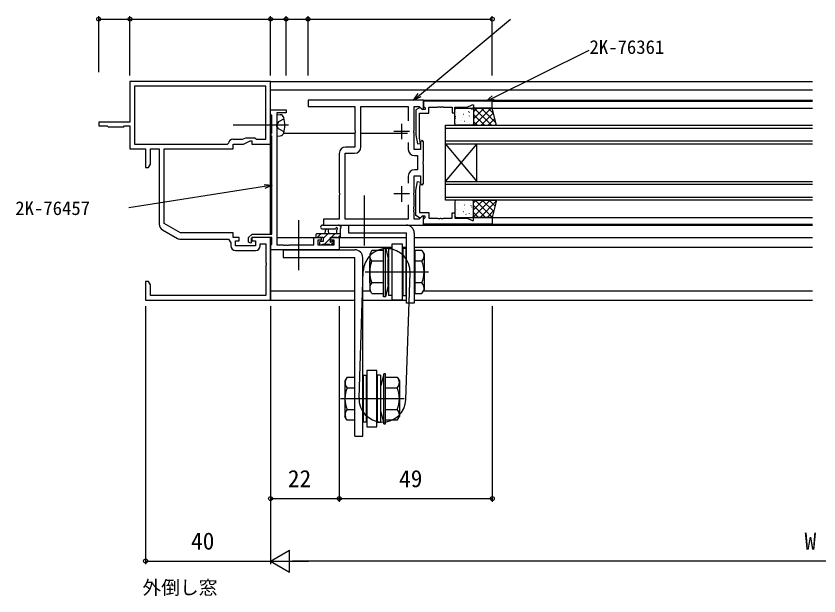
# Model space of a CAD drawing. Units: millimetres, scale not verified. Extents: x -437 to 438, y -344 to 341.
# Drawn here: x -73.2 to 183.9, y -159.4 to 26.4 of the extents above; entities that cross this region are included whole.
import ezdxf
from ezdxf.enums import TextEntityAlignment as Align

# ---------------------------------------------------------------- set-up
doc = ezdxf.new("R2010")
doc.units = ezdxf.units.MM
doc.header["$LTSCALE"] = 2
for name, color, linetype in [('0-1_USER1', 3, 'Continuous'), ('0-2_YKK_11', 7, 'Continuous'), ('0-3_YKK_12', 2, 'Continuous'), ('0-4_YKK_13', 4, 'Continuous'), ('0-6_YKK_D', 6, 'Continuous')]:
    doc.layers.add(name, color=color, linetype=linetype)
doc.styles.add('ＭＳ ゴシック', font='')
doc.styles.get('ＭＳ ゴシック').set_extended_font_data('MS Gothic')

msp = doc.modelspace()

# ---------------------------------------------------------------- linework, layer by layer
at = {"layer": '0-2_YKK_11'}
for p, q in [((50.3, -13.074), (50.3, -8.074)), ((52.8, -10.574), (47.8, -10.574)), ((52.37, -14.036), (52.37, -16.304)), ((52.37, -24.844), (52.37, -27.113)), ((50.3, -33.074), (50.3, -28.074)), ((52.8, -30.574), (47.8, -30.574)), ((-26.3, -42.037), (-21.504, -44.806)), ((-2.9, -48.674), (3.5, -48.674))]:
    msp.add_line(p, q, dxfattribs=at)
for points in [[(8.3, 5.426), (-36.7, 5.426), (-36.7, -7.574), (-46.7, -7.574), (-46.7, -8.774), (-44, -8.774), (-43.7, -9.074), (-38.7, -9.074), (-38.4, -8.774), (-36.7, -8.774), (-36.7, -16.074), (-31.7, -16.074), (-31.7, -22.074), (-30.73, -22.074), (-30.1, -20.983), (-30.1, -16.074), (-27.3, -16.074), (-27.3, -40.305)], [(5, -47.174), (5, -46.574), (6.8, -46.574), (6.8, -52.616), (6.92, -52.799), (6.92, -53.349), (6.8, -53.533), (6.8, -63.074), (-30.1, -63.074), (-30.1, -59.666), (-30.73, -58.574), (-31.7, -58.574), (-31.7, -64.574), (8.3, -64.574), (8.3, -44.574), (2.3, -44.574), (2.3, -45.574), (3.5, -45.574), (3.5, -47.174), (-2.9, -47.174), (-2.9, -45.574), (-1.7, -45.574), (-1.7, -44.574), (-3.7, -44.574), (-3.7, -43.074), (-20.504, -43.074), (-25.7, -40.074), (-25.7, -16.074), (-3.7, -16.074), (-3.7, -14.574), (-0.345, -14.574), (1.8, -13.574), (2.3, -13.574), (2.3, -14.574), (8.3, -14.574), (8.3, 5.426)], [(6.8, 3.926), (-35.2, 3.926), (-35.2, -14.574), (-5.5, -14.574), (-5.204, -14.324)], [(-3.725, -13.074), (-0.677, -13.074), (0.395, -12.574), (3.3, -12.574), (3.8, -13.074), (6.8, -13.074), (6.8, 3.926)], [(57.3, -0.574), (20.3, -0.574), (20.3, -2.504), (35.3, -2.504), (35.3, -10.116), (35.42, -10.299), (35.42, -10.849), (35.3, -11.033), (35.3, -15.574), (32.3, -15.574)], [(37.23, -15.504), (37.23, -2.504), (52.37, -2.504), (52.37, -7.113)], [(54.3, -11.033), (54.18, -10.849), (54.18, -10.299), (54.3, -10.116), (54.3, -2.504), (55.906, -2.504), (56.93, -3.528), (57.3, -3.375), (57.3, -0.574)], [(8.585, -11.211), (8.67, -11.047), (8.67, -5.473), (8.485, -5.274), (8.3, -5.074), (8.3, -3.574), (13.3, -3.574), (13.3, -4.574), (10.3, -4.574), (10.3, -8.116), (10.18, -8.299), (10.18, -8.849), (10.3, -9.033)], [(10.3, -9.033), (10.3, -46.844), (12.342, -46.844), (12.525, -46.964), (13.075, -46.964), (13.258, -46.844), (13.342, -46.844), (13.525, -46.964), (14.075, -46.964), (14.258, -46.844), (22.2, -46.844), (22.2, -44.574), (24.5, -44.574), (24.5, -45.374), (23.4, -45.374), (23.4, -46.844), (28.67, -46.844), (28.67, -45.374), (27.5, -45.374), (27.5, -44.574), (30.3, -44.574), (30.3, -48.474), (8.3, -48.474), (8.3, -47.044), (8.485, -46.845), (8.67, -46.646), (8.67, -44.574), (2.4, -44.574), (2.1, -44.874), (2.1, -46.184), (1.915, -46.302), (1.3, -46.015), (1.3, -44.543), (2.369, -43.474), (8.67, -43.474), (8.67, -12.102), (8.585, -11.938), (8.5, -11.774), (8.5, -11.374), (8.585, -11.211)], [(30.3, -17.574), (30.3, -30.116), (30.42, -30.299), (30.42, -30.849), (30.3, -31.033), (30.3, -38.644), (25.3, -38.644), (25.3, -40.574), (57.3, -40.574), (57.3, -37.774), (56.93, -37.621), (55.906, -38.644), (54.3, -38.644), (54.3, -36.533), (54.18, -36.349), (54.18, -35.799), (54.3, -35.616), (54.3, -35.533), (54.18, -35.349), (54.18, -34.799), (54.3, -34.616), (54.3, -31.033), (54.18, -30.849), (54.18, -30.299), (54.3, -30.116), (54.3, -24.774), (56.3, -24.774), (56.3, -27.274), (56.8, -27.774), (57.3, -27.274), (57.3, -21.033), (57.18, -20.849), (57.18, -20.299), (57.3, -20.116), (57.3, -13.874), (56.8, -13.374), (56.3, -13.874), (56.3, -16.374), (54.3, -16.374), (54.3, -11.033)], [(52.37, -34.036), (52.37, -38.644), (32.23, -38.644), (32.23, -17.504), (35.23, -17.504)], [(54.37, -18.304), (55.37, -18.304), (55.37, -22.844), (54.37, -22.844)], [(-20.504, -45.074), (-5.2, -45.074), (-4.4, -46.217), (-4.4, -47.174)]]:
    msp.add_lwpolyline(points, dxfattribs=at)
for points in [[(79.3, -0.874), (57.3, -0.874), (57.3, -2.504), (57.6, -2.804), (57.8, -3.004), (57.8, -3.474), (56.85, -3.474), (56.35, -2.974), (56.012, -2.974), (54.8, -3.674), (54.8, -11.683), (55.308, -14.561), (56.292, -14.388), (56, -12.729), (56, -4.674), (59, -4.674), (59, -2.804), (61.792, -2.804), (61.975, -2.684), (62.525, -2.684), (62.708, -2.804), (62.792, -2.804), (62.975, -2.684), (63.525, -2.684), (63.708, -2.804), (66.5, -2.804), (66.5, -4.574), (67.3, -4.574), (67.3, -2.804), (71.235, -2.804), (72.8, -2.074), (73.3, -2.074), (73.3, -3.074), (79.3, -3.074)], [(79.3, -40.274), (57.3, -40.274), (57.3, -38.644), (57.6, -38.344), (57.8, -38.144), (57.8, -37.674), (56.85, -37.674), (56.35, -38.174), (56.012, -38.174), (54.8, -37.474), (54.8, -29.466), (55.308, -26.588), (56.292, -26.761), (56, -28.42), (56, -36.474), (59, -36.474), (59, -38.344), (61.792, -38.344), (61.975, -38.464), (62.525, -38.464), (62.708, -38.344), (62.792, -38.344), (62.975, -38.464), (63.525, -38.464), (63.708, -38.344), (66.5, -38.344), (66.5, -36.574), (67.3, -36.574), (67.3, -38.344), (71.235, -38.344), (72.8, -39.074), (73.3, -39.074), (73.3, -38.074), (79.3, -38.074)]]:
    msp.add_lwpolyline(points, close=True, dxfattribs=at)
for centre, radius, start, end in [((-3.725, -14.574), 1.5, 90.00001, 170.40592), ((32.3, -17.574), 2, 90.00004, 180.00002), ((35.23, -15.504), 2, 270.00002, 360), ((54.37, -16.304), 2, 180.00002, 270), ((54.37, -24.844), 2, 90.00004, 180.00002), ((-25.3, -40.305), 2, 179.99998, 240.00001), ((-20.504, -43.074), 2, 240, 270.00002), ((-2.9, -47.174), 1.5, 180.00001, 269.99999), ((3.5, -47.174), 1.5, 270.00001, 359.99999)]:
    msp.add_arc(centre, radius, start, end, dxfattribs=at)
at = {"layer": '0-3_YKK_12'}
for p, q in [((8.3, -43.474), (8.3, 5.426)), ((8.3, 5.426), (181.812, 5.426)), ((8.3, 2.826), (181.812, 2.826)), ((57.1, -0.574), (181.812, -0.574)), ((79, -0.874), (181.812, -0.874)), ((79.3, -3.074), (181.812, -3.074)), ((181.812, -9.574), (64.3, -9.574)), ((12.545, -11.074), (35.3, -11.074)), ((37.23, -11.074), (52.186, -11.074)), ((64.3, -13.574), (181.812, -13.574)), ((64.3, -26.574), (64.3, -14.574)), ((64.3, -26.574), (74.3, -14.574)), ((64.3, -14.574), (74.3, -26.574)), ((74.3, -26.574), (74.3, -14.574)), ((181.812, -27.574), (64.3, -27.574)), ((64.3, -31.574), (181.812, -31.574)), ((79.3, -38.074), (181.812, -38.074)), ((57.1, -40.574), (181.812, -40.574)), ((79, -40.274), (181.812, -40.274)), ((8.3, -44.574), (8.3, -64.574)), ((10.3, -44.574), (23.1, -44.574)), ((30, -44.574), (51.8, -44.574)), ((54.3, -44.574), (181.812, -44.574)), ((30.3, -47.574), (47.28, -47.574)), ((50.48, -47.574), (51.8, -47.574)), ((54.3, -47.574), (181.812, -47.574)), ((8.3, -61.574), (35.3, -61.574)), ((37.8, -61.574), (40.204, -61.574)), ((45.534, -61.574), (46.12, -61.574)), ((47.12, -61.574), (47.28, -61.574)), ((50.48, -61.574), (50.64, -61.574)), ((51.64, -61.574), (51.8, -61.574)), ((54.3, -61.574), (54.46, -61.574)), ((57.316, -61.574), (181.812, -61.574)), ((8.3, -64.574), (35.3, -64.574)), ((37.8, -64.574), (51.8, -64.574)), ((54.3, -64.574), (181.812, -64.574))]:
    msp.add_line(p, q, dxfattribs=at)
for points in [[(181.812, -14.574), (64.3, -14.574), (64.3, -8.574), (181.812, -8.574)], [(181.812, -32.574), (64.3, -32.574), (64.3, -26.574), (181.812, -26.574)]]:
    msp.add_lwpolyline(points, dxfattribs=at)
at = {"layer": '0-4_YKK_13'}
for p, q in [((10.3, -5.074), (11.419, -5.172)), ((10.3, -5.074), (10.3, -12.074)), ((67.301, -8.075), (67.301, -3.574)), ((67.537, -3.998), (67.544, -4.005)), ((67.801, -3.075), (72.801, -3.075)), ((67.828, -4.338), (67.852, -4.382)), ((70.019, -4.981), (70.043, -5.025)), ((71.724, -4.154), (71.732, -4.16)), ((71.868, -4.341), (71.956, -4.388)), ((72.643, -3.548), (72.667, -3.592)), ((73.301, -4.237), (74.463, -3.075)), ((73.301, -6.482), (76.708, -3.075)), ((73.301, -3.575), (73.301, -8.075)), ((73.301, -5.099), (76.776, -8.574)), ((73.453, -8.575), (78.953, -3.075)), ((73.521, -3.075), (79.021, -8.574)), ((75.698, -8.575), (79.672, -4.601)), ((75.766, -3.075), (80.438, -7.747)), ((78.011, -3.075), (79.716, -4.779)), ((67.395, -6.415), (67.419, -6.459)), ((67.492, -5.724), (67.58, -5.771)), ((69.285, -7.006), (69.309, -7.05)), ((69.742, -5.973), (69.749, -5.98)), ((70.343, -7.231), (70.432, -7.278)), ((71.477, -7.649), (71.501, -7.693)), ((71.909, -5.573), (71.933, -5.616)), ((73.301, -7.344), (74.531, -8.575)), ((77.944, -8.574), (80.112, -6.406)), ((14.053, -8.574), (-3.626, -8.574)), ((67.722, -7.759), (67.729, -7.765)), ((72.801, -8.575), (67.801, -8.575)), ((71.909, -7.914), (71.917, -7.921)), ((80.189, -8.574), (80.552, -8.212)), ((10.3, -12.074), (11.419, -11.976)), ((38.3, -31.074), (38.3, -47.074)), ((67.301, -33.074), (67.301, -37.574)), ((72.801, -32.574), (67.801, -32.574)), ((68.226, -33.378), (68.234, -33.384)), ((73.077, -32.658), (73.097, -32.693)), ((73.301, -33.423), (74.149, -32.574)), ((73.301, -35.668), (76.394, -32.574)), ((73.301, -37.913), (78.639, -32.574)), ((73.301, -37.574), (73.301, -33.074)), ((73.835, -32.574), (79.307, -38.047)), ((75.384, -38.074), (80.561, -32.898)), ((76.08, -32.574), (79.747, -36.241)), ((78.325, -32.574), (80.187, -34.436)), ((80.57, -32.574), (80.626, -32.63)), ((67.825, -35.516), (67.849, -35.56)), ((68.01, -35.558), (68.098, -35.605)), ((68.559, -33.491), (68.583, -33.535)), ((70.431, -35.353), (70.439, -35.359)), ((70.449, -34.083), (70.473, -34.127)), ((72.386, -34.175), (72.474, -34.222)), ((72.414, -33.533), (72.421, -33.54)), ((72.64, -34.726), (72.664, -34.77)), ((73.301, -34.285), (77.09, -38.074)), ((77.63, -38.074), (79.839, -35.865)), ((67.392, -37.593), (67.416, -37.637)), ((67.801, -38.074), (72.801, -38.074)), ((68.411, -37.138), (68.419, -37.145)), ((70.016, -36.159), (70.04, -36.203)), ((70.861, -37.065), (70.949, -37.112)), ((71.906, -36.751), (71.93, -36.795)), ((72.599, -37.294), (72.606, -37.301)), ((73.301, -36.53), (74.845, -38.074)), ((17.3, -38.974), (17.3, -54.974)), ((24.942, -40.574), (30.104, -40.574)), ((33.3, -40.574), (33.3, -43.074)), ((33.3, -40.574), (51.8, -40.574)), ((22.77, -43.674), (22.77, -44.274)), ((22.786, -43.578), (22.974, -43.39)), ((30.67, -43.374), (23.07, -43.374)), ((23.18, -44.574), (24.38, -43.374)), ((24.942, -41.774), (28.903, -41.777)), ((25.17, -44.83), (26.625, -43.374)), ((25.77, -43.374), (25.872, -42.23)), ((26.97, -43.374), (26.868, -42.23)), ((27.87, -44.374), (28.87, -43.374)), ((29.47, -42.194), (29.47, -43.374)), ((30.67, -44.274), (30.67, -41.594)), ((33.3, -43.074), (51.8, -43.074)), ((51.8, -65.574), (51.8, -43.074)), ((23.07, -44.574), (23.67, -44.574)), ((23.97, -46.074), (23.97, -46.574)), ((23.974, -46.026), (24.225, -45.774)), ((25.57, -46.674), (27.57, -44.675)), ((27.616, -46.874), (28.604, -45.886)), ((28.37, -45.774), (28.031, -45.774)), ((29.77, -44.574), (30.37, -44.574)), ((29.916, -44.574), (30.67, -43.82)), ((12.3, -48.474), (35.3, -48.474)), ((12.3, -48.474), (12.3, -50.974)), ((24.27, -46.874), (24.77, -46.874)), ((24.97, -46.674), (27.07, -46.674)), ((27.27, -46.874), (27.87, -46.874)), ((28.082, -46.787), (28.582, -46.287)), ((44.46, -63.574), (44.46, -47.574)), ((44.46, -47.574), (45.06, -47.574)), ((46.12, -48.074), (46.12, -63.074)), ((46.12, -48.074), (47.12, -48.074)), ((47.12, -48.074), (47.12, -63.074)), ((47.28, -64.574), (47.28, -46.574)), ((47.28, -46.574), (50.48, -46.574)), ((50.48, -46.574), (50.48, -64.574)), ((50.64, -48.074), (50.64, -63.074)), ((51.64, -48.074), (50.64, -48.074)), ((51.64, -48.074), (51.64, -63.074)), ((54.46, -48.646), (54.46, -62.503)), ((56.78, -48.646), (54.46, -48.646)), ((56.78, -48.646), (57.46, -49.824)), ((12.3, -50.974), (35.3, -50.974)), ((35.3, -108.174), (35.3, -50.974)), ((37.8, -108.174), (37.8, -50.974)), ((40.06, -49.824), (40.06, -61.324)), ((45.96, -59.774), (45.96, -51.374)), ((57.46, -49.824), (57.46, -61.324)), ((39.96, -52.251), (40.06, -52.151)), ((39.96, -52.251), (39.96, -58.898)), ((44.46, -52.11), (40.74, -52.11)), ((56.78, -52.11), (54.46, -52.11)), ((36.624, -95.923), (37.984, -55.323)), ((38.56, -55.574), (58.86, -55.574)), ((51.616, -96.425), (52.976, -55.825)), ((39.96, -58.898), (40.06, -58.998)), ((44.46, -59.039), (40.74, -59.039)), ((56.78, -59.039), (54.46, -59.039)), ((40.74, -62.503), (40.06, -61.324)), ((56.78, -62.503), (57.46, -61.324)), ((40.74, -62.503), (44.46, -62.503)), ((47.12, -63.074), (46.12, -63.074)), ((50.64, -63.074), (51.64, -63.074)), ((54.46, -62.503), (56.78, -62.503)), ((50.48, -64.574), (47.28, -64.574)), ((39.12, -87.174), (39.12, -105.174)), ((42.32, -87.174), (39.12, -87.174)), ((42.32, -105.174), (42.32, -87.174)), ((32.82, -89.246), (32.14, -90.424)), ((32.82, -89.246), (35.14, -89.246)), ((35.14, -89.246), (35.14, -103.103)), ((37.96, -88.674), (37.96, -103.674)), ((37.96, -88.674), (38.96, -88.674)), ((38.96, -88.674), (38.96, -103.674)), ((42.48, -88.674), (42.48, -103.674)), ((43.48, -88.674), (42.48, -88.674)), ((43.48, -88.674), (43.48, -103.674)), ((45.14, -88.174), (44.54, -88.174)), ((45.14, -104.174), (45.14, -88.174)), ((32.14, -90.424), (32.14, -101.924)), ((43.64, -100.374), (43.64, -91.974)), ((49.54, -90.424), (49.54, -101.924)), ((32.82, -92.71), (35.14, -92.71)), ((45.14, -92.71), (48.86, -92.71)), ((49.64, -92.851), (49.54, -92.751)), ((49.64, -92.851), (49.64, -99.498)), ((51.04, -96.174), (30.74, -96.174)), ((32.82, -99.639), (35.14, -99.639)), ((45.14, -99.639), (48.86, -99.639)), ((49.64, -99.498), (49.54, -99.598)), ((32.82, -103.103), (32.14, -101.924)), ((48.86, -103.103), (49.54, -101.924)), ((35.14, -103.103), (32.82, -103.103)), ((38.96, -103.674), (37.96, -103.674)), ((39.12, -105.174), (42.32, -105.174)), ((42.48, -103.674), (43.48, -103.674)), ((48.86, -103.103), (45.14, -103.103)), ((35.3, -108.174), (37.8, -108.174))]:
    msp.add_line(p, q, dxfattribs=at)
for points in [[(80.64, -8.574), (79.301, -3.075), (73.301, -3.075), (73.301, -8.575)], [(80.64, -32.574), (79.301, -38.074), (73.301, -38.074), (73.301, -32.574)]]:
    msp.add_lwpolyline(points, close=True, dxfattribs=at)
for points in [[(12.663, -6.524), (10.848, -7.429), (10.239, -8.574)], [(12.663, -10.624), (10.848, -9.719), (10.239, -8.574)], [(54.3, -43.074), (54.3, -65.574), (51.8, -65.574)], [(23.87, -44.374), (25.17, -44.374), (25.17, -45.774), (24.27, -45.774)], [(27.57, -45.313), (27.57, -44.374), (29.57, -44.374)], [(44.46, -48.646), (40.74, -48.646), (40.06, -49.824)], [(45.06, -63.574), (45.06, -47.574), (45.96, -51.374)], [(45.96, -59.774), (45.06, -63.574), (44.46, -63.574)], [(44.54, -104.174), (44.54, -88.174), (43.64, -91.974)], [(45.14, -89.246), (48.86, -89.246), (49.54, -90.424)], [(43.64, -100.374), (44.54, -104.174), (45.14, -104.174)]]:
    msp.add_lwpolyline(points, dxfattribs=at)
for centre, radius, start, end in [((67.801, -3.575), 0.5, 90, 179.98379), ((72.805, -3.57), 0.496, 359.49494, 90.50506), ((11.306, -6.467), 1.3, 15.88085, 85), ((3.9, -8.574), 9, 344.11915, 15.88085), ((67.801, -8.075), 0.5, 180, 270), ((72.801, -8.075), 0.5, 270, 360), ((11.306, -10.681), 1.3, 275, 344.11915), ((67.801, -33.074), 0.5, 90, 180), ((72.801, -33.074), 0.5, 0, 90), ((67.801, -37.574), 0.5, 180.01621, 270), ((72.805, -37.579), 0.496, 269.49494, 0.50506), ((24.942, -41.174), 0.6, 89.95977, 269.95977), ((30.104, -40.874), 0.3, 40.52878, 90), ((30.56, -40.485), 0.3, 220.52878, 280.52878), ((30.67, -41.074), 0.3, 300, 100.52878), ((51.8, -43.074), 2.5, 0, 90), ((23.07, -43.674), 0.3, 90, 180), ((26.37, -42.274), 0.5, 5.09207, 174.90793), ((28.903, -41.477), 0.3, 269.95977, 340.81024), ((29.47, -41.674), 0.3, 300, 160.81024), ((29.77, -42.194), 0.3, 120, 180), ((30.97, -41.594), 0.3, 120, 180), ((23.07, -44.274), 0.3, 180, 270), ((23.67, -44.374), 0.2, 270, 0), ((24.27, -46.074), 0.3, 90, 180), ((27.57, -45.774), 0.25, 123.05573, 326.94427), ((27.27, -45.313), 0.3, 303.05573, 0), ((28.031, -46.074), 0.3, 90, 146.94427), ((28.37, -46.074), 0.3, 315, 90), ((29.77, -44.374), 0.2, 180, 270), ((30.37, -44.274), 0.3, 270, 0), ((24.27, -46.574), 0.3, 180, 270), ((24.77, -46.674), 0.2, 270, 0), ((27.27, -46.674), 0.2, 180, 270), ((27.87, -46.574), 0.3, 270, 315), ((35.3, -50.974), 2.5, 0, 90), ((45.48, -55.574), 7.5, 358.0817, 178.0817), ((42.605, -50.378), 2.545, 162.88329, 222.88329), ((54.915, -50.378), 2.545, 317.11671, 17.11671), ((49.22, -55.574), 9.161, 157.78069, 202.21931), ((48.299, -55.574), 9.161, 337.78069, 22.21931), ((42.605, -60.771), 2.545, 137.11671, 197.11671), ((54.915, -60.771), 2.545, 342.88329, 42.88329), ((34.685, -90.978), 2.545, 162.88329, 222.88329), ((46.995, -90.978), 2.545, 317.11671, 17.11671), ((41.301, -96.174), 9.161, 157.78069, 202.21931), ((40.379, -96.174), 9.161, 337.78069, 22.21931), ((44.12, -96.174), 7.5, 178.0817, 358.0817), ((34.685, -101.371), 2.545, 137.11671, 197.11671), ((46.995, -101.371), 2.545, 342.88329, 42.88329)]:
    msp.add_arc(centre, radius, start, end, dxfattribs=at)
at = {"layer": '0-6_YKK_D'}
for p, q in [((-46.7, 8.426), (-46.7, 26.426)), ((-36.7, 7.426), (-36.7, 26.426)), ((-36.7, 8.426), (-36.7, 26.426)), ((8.3, 7.426), (8.3, 26.426)), ((8.3, 7.426), (8.3, 26.426)), ((13.3, 7.426), (13.3, 26.426)), ((13.3, 7.426), (13.3, 26.426)), ((20.3, 7.426), (20.3, 26.426)), ((20.3, 7.426), (20.3, 26.426)), ((79.3, 7.426), (79.3, 26.426)), ((-46.7, 25.426), (-36.7, 25.426)), ((-36.7, 25.426), (8.3, 25.426)), ((8.3, 25.426), (13.3, 25.426)), ((13.3, 25.426), (20.3, 25.426)), ((20.3, 25.426), (79.3, 25.426)), ((-31.7, -66.574), (-31.7, -149.174)), ((8.3, -66.574), (8.3, -129.174)), ((8.3, -66.574), (8.312, -149.219)), ((8.3, -66.574), (8.3, -149.174)), ((30.3, -66.574), (30.3, -129.174)), ((30.3, -66.574), (30.3, -129.174)), ((79.3, -66.574), (79.3, -129.174)), ((8.3, -128.174), (30.3, -128.174)), ((30.3, -128.174), (79.3, -128.174)), ((8.312, -148.219), (14.373, -144.719)), ((14.374, -151.719), (14.373, -144.719)), ((-31.7, -148.174), (8.3, -148.174)), ((8.312, -148.219), (20.436, -148.218)), ((8.312, -148.219), (14.374, -151.719)), ((351.312, -148.172), (15.312, -148.218))]:
    msp.add_line(p, q, dxfattribs=at)
for points in [[(54.067, -0.574), (56.023, 1.062), (85.149, 25.426)], [(77.301, -0.874), (79.585, 0.261), (110.283, 15.528)], [(56.462, 0.538), (54.067, -0.574), (55.585, 1.586)], [(79.889, -0.351), (77.301, -0.874), (79.28, 0.873)], [(8.853, -27.788), (6.334, -28.185), (-37.102, -35.03)], [(6.228, -27.51), (8.853, -27.788), (6.441, -28.86)]]:
    msp.add_lwpolyline(points, dxfattribs=at)
for centre in [(-46.7, 25.426), (-36.7, 25.426), (-36.7, 25.426), (8.3, 25.426), (8.3, 25.426), (13.3, 25.426), (13.3, 25.426), (20.3, 25.426), (20.3, 25.426), (79.3, 25.426), (8.3, -128.174), (30.3, -128.174), (30.3, -128.174), (79.3, -128.174), (-31.7, -148.174)]:
    msp.add_circle(centre, 0.637, dxfattribs=at)

# ---------------------------------------------------------------- texts
at = {"layer": '0-1_USER1', "style": 'ＭＳ ゴシック'}
msp.add_text('外倒し窓', height=4.399, dxfattribs=at).set_placement((-32.7, -160.2), align=Align.BOTTOM_LEFT)
at = {"layer": '0-6_YKK_D', "style": 'ＭＳ ゴシック'}
for s, height, p in [('2K-76361', 4.399, (110.414, 12.981)), ('2K-76457', 4.399, (-73.417, -38.648)), ('22', 5.499, (13.845, -126.174)), ('49', 5.499, (49.452, -126.174)), ('40', 5.499, (-17.155, -146.174))]:
    msp.add_text(s, height=height, dxfattribs=at).set_placement(p, align=Align.BOTTOM_LEFT)
msp.add_text('W', height=5.499, rotation=0.008, dxfattribs=at).set_placement((179.263, -146.196), align=Align.BOTTOM_LEFT)

doc.saveas('drawing.dxf')
